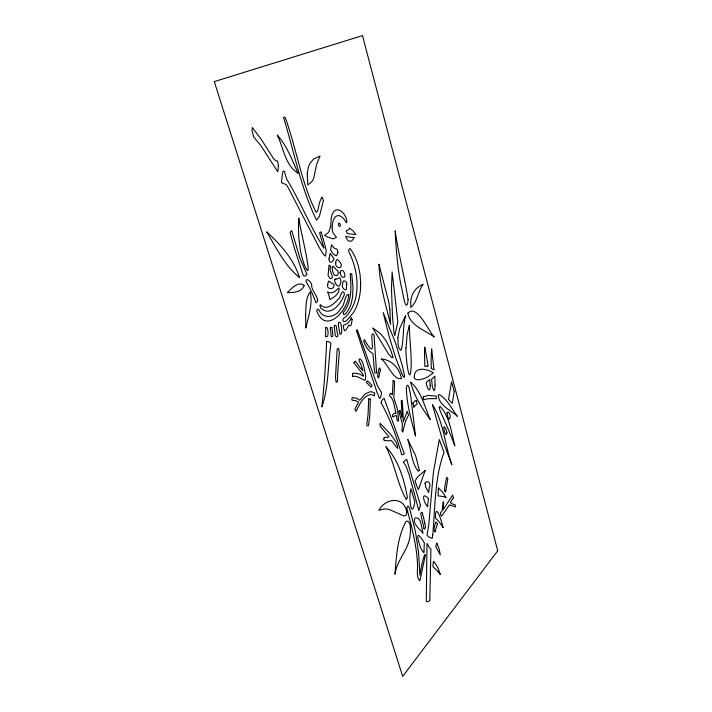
<?xml version="1.0" encoding="UTF-8"?>
<svg xmlns="http://www.w3.org/2000/svg" width="712" height="712" viewBox="0 0 712 712"><rect width="100%" height="100%" fill="white"/><g stroke="black" fill="none" stroke-linecap="round" stroke-linejoin="round"><path stroke-width="1.07" d="M338.369 323.88L338.814 322.135L340.247 322.767A4.699 2.884 86.5 0 1 340.852 323.666C341.44 325.971 342.917 335.592 339.953 334.231A50.241 32.12 87.2 0 0 339.597 332.157L338.485 325.927A13.11 7.957 86.5 0 1 338.369 323.88M370.311 399.129L369.804 415.434L368.451 425.794A3.702 2.181 -89.1 0 1 366.698 425.1L368.06 414.624L368.691 399.067M429.79 600.234L430.929 548.863L429.585 547.937L426.995 543.381L426.292 601.524L427.227 601.72A7.77 4.023 -83.7 0 0 429.799 600.252M435.406 517.722C435.486 500.509 442.366 523.534 443.06 527.61M393.104 380.92L392.374 394.679A9.861 5.651 89.9 0 0 390.381 393.247L389.437 395.516L391.529 397.803L393.353 401.488L396.032 413.432A7.343 4.165 -89.4 0 0 393.95 413.654L392.517 414.945L392.535 416.031A1.522 0.863 -89.6 0 0 392.882 416.849L393.077 417.027A11.855 6.702 -89.1 0 1 396.45 415.639L397.269 420.837A6.319 3.569 -89.6 0 0 398.595 420.89L397.608 409.818L393.781 397.608A80.34 48.87 89.2 0 0 394.395 381.187A2.216 1.264 89.1 0 0 393.095 380.858M325.713 327.609C328.018 325.099 329.629 338.218 325.865 336.678A1.549 0.961 86.8 0 1 325.526 336.189L325.428 335.93M330.261 328.099L330.528 327.502A1.29 0.801 86.5 0 1 330.902 327.226L331.934 327.654M323.417 200.633L319.377 216.457L316.529 220.186C300.695 187.763 294.127 151.834 283.581 117.56L284.141 117.124A1.718 1.05 76.3 0 1 284.898 117.302L285.254 117.658C296.53 148.675 301.274 182.726 316.092 212.292L317.543 211.339L319.555 202.457L321.851 196.921A10.849 6.631 80.6 0 1 323.39 200.642M379.238 368.309L379.549 368.175A0.979 0.57 88.5 0 1 379.763 368.238L380.546 370.178M352.787 376.301C357.291 375.304 362.061 379.763 365.212 380.208A17.515 10.529 88.7 0 0 365.745 377.734A28.444 17.266 89 0 0 365.372 373.942C364.348 370.026 363.245 360.05 359.774 358.875A3.097 1.851 88.2 0 0 358.866 360.032L361.064 364.998A66.714 41.759 90 0 1 362.88 370.525L359.818 367.365L355.537 361.18A13.163 7.877 88.7 0 0 353.935 362.702M335.922 278.944L334.498 279.611L335.281 283.029A5.135 3.124 84.3 0 0 335.833 284.035C339.606 289.998 342.294 281.489 340.042 278.143A1.193 0.721 84.3 0 0 339.606 277.831L338.876 278.063A12.024 7.325 83.7 0 1 335.93 279.033M399.939 410.575L400.01 410.593A51.878 28.106 89.3 0 0 402.102 417.268L401.257 400.518L402.138 400.375A157.637 100.704 -88.4 0 1 402.93 411.233L403.303 421.815L407.166 411.233L408.519 415.132L405.546 421.112L402.752 432.033L401.96 430.956L402.44 424.245L398.871 411.625L399.281 410.842A1.602 0.899 -89.7 0 1 399.939 410.566M374.316 395.756L372.616 394.929A16.741 9.843 -89.6 0 0 370.026 394.662C362.55 396.628 359.462 405.021 356.16 411.189A1.032 0.623 -89.6 0 1 355.902 411.162L354.879 409.24L358.59 402.111L355.519 400.598L352.004 400.233A2.163 1.299 89.9 0 1 351.915 398.907L352.022 398.204A5.5 3.311 90 0 1 352.2 397.59L356.329 398.097L359.738 400.251L364.811 394.226L369.795 391.84A19.26 11.33 -89.6 0 1 372.768 392.161L374.654 393.086A10.466 6.177 89.5 0 1 374.298 395.747M438.298 572.065L440.203 574.344M428.526 498.667C420.383 490.15 423.934 503.437 427.698 506.739A23.514 12.282 -86.7 0 1 428.562 498.694M353.953 362.746L362.746 374.094L363.423 376.194A38.59 23.211 -89.5 0 0 352.68 373.399M416.208 400.651L416.298 400.874A15.335 8.517 -89.9 0 1 417.143 404.149A17.391 9.496 -89.5 0 0 413.912 407.086M377.6 376.417L378.25 377.707A1.121 0.65 88.9 0 0 378.588 377.796L378.882 377.654A19.135 10.947 89 0 1 380.511 370.142M424.824 523.151L425.616 527.147L424.566 529.105A1.023 0.543 -85.7 0 1 424.281 529.096L423.96 528.268M433.955 369.466L431.65 348.898A71.093 35.956 88.4 0 0 431.347 368.362M376.595 372.785L374.022 334.72C367.41 328.001 379.363 365.906 364.313 339.606A0.908 0.534 87.3 0 0 364.063 339.873L363.877 341.609A22.49 13.11 86.9 0 0 366.698 347.625L369.537 351.141L372.99 353.802L374.129 367.463A110.734 59.087 87.9 0 0 374.779 372.705A3.854 2.252 88.6 0 0 376.612 372.892M438.289 572.101A100.997 52.51 -81.3 0 0 433.074 566.886A7.61 3.925 -84.7 0 1 433.635 561.439A43.085 22.508 -83.3 0 1 440.247 574.281M453.437 497.928A20.79 10.52 -86.6 0 0 450.402 502.636A36.508 18.654 -88.1 0 0 455.244 504.861L455.386 506.917L449.512 504.799L441.609 516.2L440.924 515.31A6.479 3.355 -86.5 0 1 440.675 514.545L440.532 512.738L442.197 510.816L443.104 501.782A2.243 1.166 -86.8 0 1 443.336 501.88L443.665 502.538A35.805 18.058 -86.9 0 0 443.38 509.427L452.592 495.152A5.367 2.759 -87 0 1 453.437 497.875M435.37 517.811A88.128 46.761 -83.2 0 1 443.095 527.521M433.964 369.617A8.144 4.361 88.3 0 1 431.401 368.264M423.978 528.26A103.044 58.446 -83.1 0 0 421.842 519.03L420.756 513.45A3.053 1.638 -86.1 0 1 421.744 512.346L422.163 512.266A121.165 69.429 -82.8 0 1 424.815 523.16M412.853 403.179A14.071 7.716 -89.7 0 1 416.2 400.545M412.827 403.09A13.581 7.574 -89.8 0 1 413.921 407.122M377.627 376.417A25.507 14.543 89 0 1 379.22 368.282M368.665 398.978A3.462 2.038 90 0 1 370.293 399.192M352.769 376.319A3.774 2.269 88.8 0 1 352.689 373.453M326.541 341.529A1093.231 865.632 11.4 0 1 326.23 350.811L324.485 379.727L321.94 406.89C328.855 386.393 327.858 364.259 330.964 343.05A15.735 9.835 87.9 0 0 326.541 341.448M325.678 327.609A44.091 28.578 86.2 0 1 325.464 335.939M330.199 328.125A28.578 18.174 86.8 0 1 331.018 336.215L331.881 336.705A1.023 0.632 86.9 0 0 332.086 336.687L332.557 336.331A23.38 14.356 87.9 0 1 332.922 336.019A40.451 25.908 86.9 0 0 331.881 327.671M332.148 227.27L332.459 230.83A7.796 4.681 82.1 0 0 333.029 232.735L336.402 237.327L333.269 238.894L326.488 236.58L324.592 235.316L327.912 232.966A14.062 8.597 81.4 0 0 329.46 230.394L330.68 226.042L331.089 220.435A13.448 8.046 81.9 0 1 332.771 213.155C337.693 203.855 348.177 216.35 346.682 222.58A1.175 0.694 81.9 0 1 346.37 222.722C339.686 210.885 332.566 214.766 332.148 227.27M335.486 377.129L336.055 382.148A1.05 0.65 89.1 0 0 336.313 382.282L337.55 381.258L337.524 378.9A58.918 34.559 89 0 1 337.702 372.59L339.277 353.268A16.777 10.457 87.8 0 0 338.779 349.352L338.325 348.48A0.908 0.561 87.6 0 0 338.093 348.373L337.168 349.165L335.486 377.129M391.493 288.467L392.481 316.27L394.03 333.172L394.795 335.583L397.875 321.904L392.107 271.904L391.493 288.467M406.347 387.907C406.73 404.345 411.305 420.32 415.532 436.1L411.331 401.301C411.331 398.569 408.288 377.805 406.347 387.907M406.036 347.928C404.941 348.702 408.875 387.497 410.877 370.587C412.043 355.422 409.471 340.318 409.382 325.17L407.113 334.462L406.036 347.928M406.837 512.284L406.16 515.096L403.918 516.004L388.85 509.276L384.222 508.955L378.846 510.353C385.77 497.59 404.256 496.05 406.837 512.284M417.508 564.785C417.837 569.885 416.048 576.284 419.51 580.6A1.326 0.694 -83.9 0 0 419.92 580.467L425.438 554.844A1.611 0.854 -84.8 0 0 425.233 554.577L424.619 554.746L423.373 558.573A55.963 28.204 -84.5 0 0 422.163 563.13L421.504 566.058A43.735 22.268 -84.5 0 0 420.81 569.885L419.884 575.145L418.558 552.352L415.452 531.686L409.48 507.932L408.038 505.983L407.006 507.46A2.75 1.504 -86.1 0 0 406.917 508.555C411.563 527.022 416.894 545.623 417.508 564.785M327.832 292.071L330.003 299.494C334.168 297.198 339.695 293.745 339.01 288.28A0.997 0.605 84.7 0 0 338.859 287.977L334.32 291.884L331.08 292.89A14.961 9.211 84.1 0 1 328.374 292.338L327.832 292.071M343.335 312.363C342.828 318.736 348.693 309.836 349.325 308.145A27.234 16.661 84.7 0 0 351.319 303.072L352.547 297.118L353.018 287.79L351.728 273.826L350.375 273.568A1.104 0.659 84.3 0 0 350.188 273.8C351.194 286.598 352.369 301.933 343.335 312.363M298.479 226.505L298.746 237.345L300.402 250.286A63.021 37.95 82.5 0 0 304.309 264.855C316.119 291.582 296.913 215.38 298.898 218.13L298.479 226.505M383.866 438.841L383.875 439.331A2.207 1.264 -88.5 0 0 384.213 440.532C386.34 440.532 389.153 441.28 391.057 440.354C393.683 442.579 395.498 446.531 397.625 448.444C398.426 440.648 384.756 428.437 380.199 423.489A1.255 0.73 -89.1 0 0 380.021 423.987L380.297 426.372L388.868 436.732L387.835 437.408L384.391 437.319L383.866 438.841M389.829 309.595L390.612 324.272C385.53 304.531 379.719 284.64 378.971 264.152L388.823 302.208L389.829 309.595M435.068 385.183L434.81 389.615L434.053 390.781L432.451 387.559L431.579 379.345L434.863 376.159L435.068 385.183M278.303 165.424L278.232 167.712A32.894 21.2 76.9 0 1 278.045 169.919L277.778 171.752L260.797 145.56L253.695 136.909L252.021 130.269L252.306 127.501L261.073 139.125L273.381 158.349L275.633 160.707L277.039 160.832A1.059 0.667 77.7 0 1 277.725 161.348L278.303 165.424M305.599 314.357L305.857 328.063C308.278 316.297 313.031 303.908 310.209 291.84C305.457 298.186 306.133 306.836 305.599 314.357M338.449 224.102L338.44 224.547A2.136 1.273 81.9 0 0 338.805 225.873L339.757 226.594L340.363 225.099A2.136 1.282 81.9 0 0 340.007 223.773L339.046 223.052L338.449 224.102M404.612 376.043L404.167 377.44L402.68 375.678L395.792 358.154L389.055 335.966L383.172 312.568L394.172 339.401A79.566 47.829 89.1 0 1 395.756 343.789L402.325 365.772L404.612 376.043M410.521 528.722L410.37 532.62A44.518 25.036 -84.9 0 1 410.032 536.154C408.368 549.931 396.895 560.166 394.982 574.264C396.388 556.562 397.26 537.854 405.796 521.869A3.676 2.011 -85.5 0 1 406.855 521.104L408.279 521.584L409.462 523.284A9.87 5.402 -85.3 0 1 410.085 524.94L410.521 528.722M320.097 305.528L320.498 307.78L322.278 309.275A20.701 12.834 84.7 0 0 327.467 311.197C332.29 311.295 336.162 307.726 338.974 304.184A50.579 31.506 83.3 0 0 341.929 299.788L344.279 294.875L344.199 293.024A3.907 2.376 85.1 0 0 343.665 292.16C340.665 290.087 340.906 298.648 337.995 299.378C333.59 304.229 326.212 311.224 320.364 304.674A1.059 0.667 85.3 0 0 320.16 305.092L320.097 305.528M392.917 356.828L392.623 357.753L391.849 357.593L388.574 354.131L372.67 327.938L379.3 332.7A54.904 32.592 89.1 0 1 386.705 342.063L390.532 349.637L392.917 356.828M414.295 376.434L414.268 378.232C416.823 381.062 421.21 379.407 424.281 378.437A89.249 48.994 85.6 0 0 427.743 376.879L433.385 372.857C427.583 369.003 414.615 365.959 414.295 376.434M332.166 267.552L332.433 270.587A8.695 5.287 83.8 0 0 332.744 271.833L334.159 274.69A4.735 2.893 83.9 0 0 335.121 275.455L337.025 275.535L337.969 274.44A4.29 2.617 83.9 0 0 338.28 273.488L338.058 271.094L336.046 269.43A8.722 5.287 83.5 0 1 335.156 268.388L333.011 266.128L332.166 267.552M346.735 284.213L346.611 285.414A32.556 19.135 85.3 0 0 346.486 286.5C347.509 293.442 340.897 287.888 342.57 284.355A50.285 29.361 85.7 0 1 342.846 282.904C342.472 278.837 347.767 281.623 346.735 284.213M430.146 385.174C430.386 394.608 426.844 387.791 426.185 382.656L429.763 379.434L430.146 385.174M438.423 487.996L438.307 490.871A10.128 5.367 -87.1 0 1 438.218 491.743L438.013 495.801L442.989 496.531A35.636 18.503 -85.8 0 1 444.786 497.065L446.139 497.706L443.033 492.651L438.423 487.996M432.771 534.801L432.184 538.397L428.366 536.786L426.995 534.828L428.74 525.118L433.385 472.385L439.295 439.562L443.994 452.351C434.525 478.366 435.183 507.362 432.771 534.801M397.892 337.746C398.337 341.618 397.189 347.643 400.687 350.206L401.257 349.806C404.122 338.645 402.556 326.657 405.698 315.407L399.655 328.543L397.892 337.746M329.051 258.901C328.659 260.654 330.003 263.609 331.952 261.66A14.133 8.66 82.8 0 0 332.887 260.815L333.83 259.302A1.023 0.623 83.3 0 0 333.759 258.358L330.128 253.347L329.051 258.901M360.69 283.287L360.592 287.782A44.206 27.065 84.3 0 1 352.956 313.236C351.639 314.01 344.83 325.01 343.033 320.907A2.519 1.531 86.2 0 1 342.899 320.249C342.508 318.113 345.516 317.463 346.406 315.977C354.024 308.073 356.899 296.842 356.997 286.126C357.397 273.835 353.802 261.66 348.551 250.9A2.296 1.362 83.2 0 1 348.684 250.028L349.984 248.408A41.198 25.169 84.3 0 1 358.465 266.528L360.067 274.592L360.69 283.287M410.699 302.511L410.806 307.477C417.481 301.737 417.917 291.315 423.159 284.302C417.722 286.42 413.209 290.986 411.661 296.682A16.447 8.945 86.2 0 0 410.824 300.962L410.699 302.511M446.922 432.62C445.748 440.212 441.707 422.358 445.214 427.894A14.578 7.699 -89 0 1 446.157 429.754L446.922 432.62M306.881 274.289L305.421 275.945A6.346 4.032 83.3 0 1 304.629 276.016L303.294 275.517L294.376 248.07L290.131 232.584L291.181 230.91A1.86 1.184 81.3 0 1 291.795 230.857L299.877 258.073L306.881 274.289M356.561 330.92L377.057 392.481L379.647 398.533L380.724 397.038L381.463 393.629A3.871 2.252 89.6 0 0 381.32 392.187L377.262 385.325L357.264 329.816A1.113 0.667 86.8 0 0 356.908 329.968L356.561 330.92M420.418 505.093L418.896 510.673L409.356 475.322L406.027 466.022L403.33 462.035L406.659 459.356L420.418 505.093M423.934 551.978L423.916 552.459A20.523 10.822 -85.6 0 1 421.103 548.818C417.784 540.817 414.446 526.595 424.361 542.936L423.934 551.978M330.528 267.294C328.01 270.64 335.663 278.17 330.662 278.641A7.378 4.521 83.8 0 1 329.861 278.241L328.072 275.366L328.739 268.264A25.427 15.94 83.1 0 0 328.873 265.487L329.487 265.095A1.611 0.988 83.6 0 1 330.012 265.532L330.528 267.294M335.752 263.075C334.498 266.991 341.413 270.168 341.351 265.069A1.976 1.193 83.7 0 0 341.253 264.286C339.668 261.669 335.948 255.759 335.752 263.075M327.671 284.649C326.265 289.473 334.008 290.122 334.062 285.468A1.299 0.801 84.5 0 0 333.75 284.373L328.65 281.062A1.397 0.863 84.3 0 0 328.374 281.302L327.671 284.649M339.989 272.669L341.173 275.945A17.8 10.662 83.6 0 0 342.339 277.057C348.026 279.887 342.846 264.659 339.989 272.669M349.619 228.169L348.755 229.611L346.068 230.928L347.225 233.109L348.853 233.847L355.831 234.515L353.072 230.893L349.619 228.169M422.883 533.012C420.623 529.888 411.705 523.4 415.016 518.202A7.04 3.791 -85.7 0 1 416.013 517.784L418.496 518.567L420.205 520.881A115.709 66.091 -82.6 0 1 421.629 526.382L422.883 533.012M317.65 300.161L317.605 300.758A2.528 1.593 85 0 1 317.392 301.532L315.977 302.858A99.262 67.702 87 0 0 306.089 281.667C305.359 276.167 312.995 283.091 311.589 286.117C312.497 291.297 316.813 295.177 317.65 300.161M408.056 299.503L408.012 300.526A13.519 7.556 85.7 0 1 407.647 303.276C405.119 312.257 402.138 287.417 401.141 286.082C397.599 267.872 395.997 249.342 395.178 230.822C398.355 253.908 404.541 276.541 408.056 299.503M438.307 395.56C439.153 405.707 450.74 410.059 457.353 416.306C451.639 409 447.403 399.085 439.082 394.51L438.307 395.56M437.355 524.085L437.302 524.611A23.621 12.104 -85.7 0 0 435.121 532.042L433.911 529.47L434.783 525.207A10.92 5.669 -85.9 0 1 436.091 522.012L437.293 523.462A1.522 0.792 -86 0 1 437.355 524.085M307.255 173.648L307.753 184.995L311.749 181.738A17.764 10.867 78.7 0 0 313.841 177.715L316.573 164.517L320.08 155.955L313.476 159.096L309.845 163.6A21.974 13.234 79.7 0 0 308.118 168.13L307.255 173.648M352.173 319.661C351.595 321.308 351.639 327.627 349.2 325.393A2.011 1.219 86.6 0 0 348.702 325.331C345.952 329.709 344.261 334.827 343.273 325.384L347.59 323.444L350.375 319.955A11.161 6.773 85.9 0 0 351.203 317.632L352.173 319.661M447.011 412.862L447.572 416.235A15.539 8.037 89.9 0 0 448.151 417.828C450.883 423.462 451.043 409.16 447.011 412.862M281.409 181.871L281.934 182.975L286.019 184.506L287.479 186.348L318.958 247.055L323.586 254.558L325.526 256.089L326.265 250.838A137.211 94.545 82.9 0 0 320.952 231.827A11.766 7.227 82.4 0 0 319.572 232.806L323.96 248.177C310.521 227.386 300.242 201.318 286.838 179.317A20.915 12.914 78.7 0 1 284.631 171.556C282.166 168.975 282.424 176.3 282.059 177.608A24.439 15.664 77.7 0 1 281.81 179.566L281.409 181.871M407.878 313.182C410.281 325.865 425.108 330.208 434.293 337.025C429.336 332.922 416.974 303.054 407.878 313.182M425.037 483.332L425.749 487.008L428.642 492.544A57.102 31.933 -87 0 0 429.3 487.578C431.899 484.178 427.04 478.74 425.037 483.332M439.251 407.255L440.149 410.824L446.709 425.723A742.313 459.231 -64.4 0 1 451.897 438.209L454.861 445.863C451.479 432.576 449.681 416.805 440.265 406.463L439.251 407.255M381.125 402.912C390.043 418.878 396.718 436.678 401.613 454.523A5.313 2.973 -88.3 0 0 403.312 454.532L404.309 453.811L384.106 398.32L382.308 399.743A10.244 5.892 -89.9 0 0 381.659 401.087L381.125 402.912M407.362 497.466L406.312 499.628C396.976 483.199 394.751 463.405 385.86 446.629C398.595 460.121 404.167 479.514 407.362 497.466M345.97 236.678C346.299 238.903 348.533 242.356 351.158 241.039A13.715 8.117 82.2 0 0 352.164 240.469L354.327 237.39A57.423 33.419 80.4 0 1 346.628 236.428L345.97 236.678M337.8 252.911L336.696 255.43A3.177 1.922 83.1 0 1 335.993 255.742L333.536 254.309L330.671 250.339A35.707 21.227 83.7 0 1 331.196 246.557L331.516 244.839L334.266 248.168L337.052 249.173L337.826 251.683A4.966 3.017 83 0 1 337.8 252.911M454.238 391.609L452.28 403.303L449.664 400.687A35.947 19.019 -89.2 0 0 448.524 399.396L451.586 381.757L454.238 391.609M410.423 491.28L410.272 492.259A20.862 11.241 -86.8 0 0 409.943 499.094C410.219 507.62 412.613 515.194 414.82 501.924L410.993 488.743L410.423 491.28M445.881 490.479L445.445 492.045L444.359 490.532A84.986 41.18 -87.3 0 1 445.214 484.409L446.638 477.414L447.581 478.028A5.456 2.839 -87.5 0 1 447.848 478.624L445.881 490.479M425.206 470.392L418.38 489.607A49.742 26.273 -88.4 0 1 415.087 480.903L417.659 476.817L425.206 470.392M366.609 382.077L366.591 382.184A0.952 0.561 89.1 0 0 366.573 382.611L370.961 387.159L371.726 386.18A1.655 0.97 89.2 0 0 371.931 385.21L367.463 380.875L366.609 382.077M432.433 404.71L442.188 438.93L451.844 464.598C444.804 445.196 443.772 421.842 432.433 404.71M348.711 294.928C348.453 309.684 325.749 335.352 316.796 310.975A1.682 1.059 85.6 0 1 316.929 310.103C317.116 309.444 317.988 308.812 318.602 309.337C322.794 320.089 336.233 317.597 340.639 308.661C345.08 305.608 344.038 295.943 348.319 294.252A1.13 0.685 85.1 0 1 348.568 294.572L348.711 294.928M436.839 543.203L435.726 546.62L440.283 554.808L439.286 549.255L436.839 543.203M304.122 285.45C302.013 292.32 293.291 292.596 287.345 292.552C291.439 288.725 298.141 280.635 304.122 285.45M334.328 326.06L334.257 326.23A1.584 0.979 86.5 0 0 334.151 326.835C335.272 329.709 334.231 336.153 336.66 336.981A16.127 9.977 86.2 0 0 337.969 335.833L337.71 334.729A10.164 6.203 86.7 0 1 337.337 333.367L336.464 327.591A22.713 14.249 86.7 0 0 336.1 325.767L335.308 325.268A2.243 1.38 86.5 0 0 334.693 325.535L334.328 326.06M410.673 382.21C413.966 395.801 421.922 408.314 430.208 419.546C424.646 406.997 421.468 391.28 410.673 382.21M419.323 470.16L418.158 471.273C411.349 462.595 411.18 449.815 407.798 439.446L415.639 455.698L419.323 470.16M497.706 550.785L402.672 676.4L214.294 81.604L362.488 35.6L497.706 550.785M423.498 396.922L422.99 397.385A9.612 5.189 89.5 0 0 423.845 399.815L427.77 398.72L436.394 398.64A6.159 3.293 89.6 0 0 436.055 396.059L428.046 395.427L423.498 396.922M401.435 378.535C393.309 380.804 387.301 362.595 381.196 358.955C391.591 359.676 399.788 368.522 401.435 378.535M298.106 173.239C285.014 165.353 283.572 147.74 277.28 135.058C286.963 145.791 292.134 160.147 298.106 173.239M299.387 277.404C284.604 265.54 276.229 247.758 266.68 231.809C280.412 244.536 293.86 259.088 299.387 277.404M424.868 347.848L424.655 347.038A98.826 49.315 88.2 0 0 424.69 360.922L424.886 366.368A27.047 14.632 89.5 0 1 428.072 366.368A117.364 69.838 89.3 0 0 427.529 361.981L424.868 347.848"/></g></svg>
